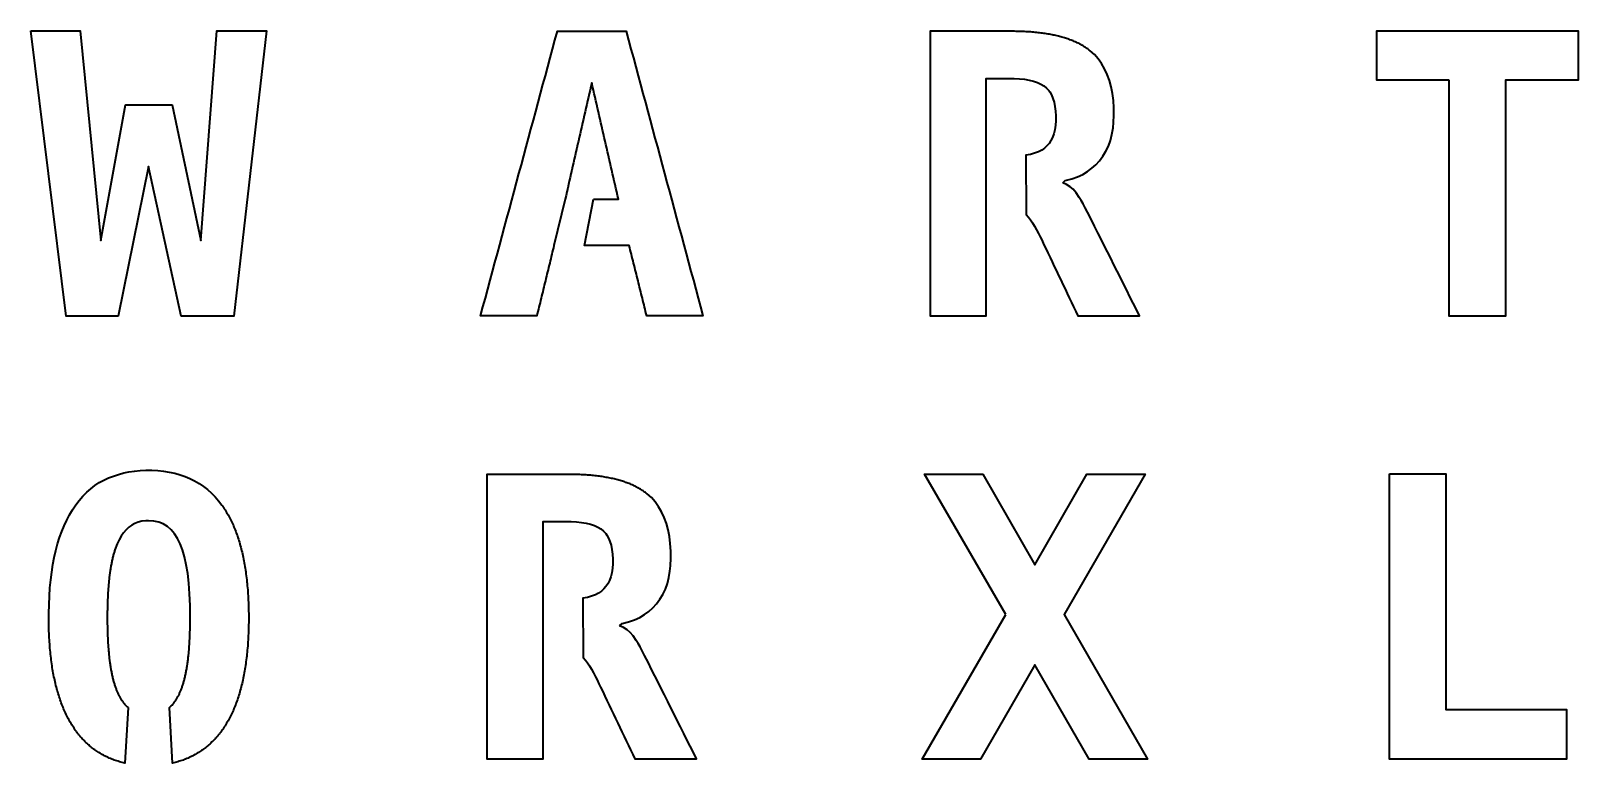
# Model space of a CAD drawing. Header units: inches. Extents: x 0 to 900, y -600 to 85.
# Drawn here: x 84.7 to 154.5, y -96.5 to -63.5 of the extents above; entities that cross this region are included whole.
import ezdxf

# ---------------------------------------------------------------- set-up
doc = ezdxf.new("R2010")
doc.units = ezdxf.units.IN
doc.header["$MEASUREMENT"] = 0
doc.layers.add('01_SNIJLIJNEN', color=7, linetype='Continuous')

msp = doc.modelspace()

# ---------------------------------------------------------------- linework, layer by layer
at = {"layer": '01_SNIJLIJNEN', "color": 5, "lineweight": 35, "true_color": 0x0000ff}
for points in [[(84.738, -63.513), (86.96, -63.513), (87.882, -72.953), (88.993, -66.846), (91.103, -66.846), (92.395, -72.953), (93.118, -63.513), (95.357, -63.513), (93.876, -76.372), (91.507, -76.372), (90.043, -69.62), (88.674, -76.372), (86.323, -76.372), (84.738, -63.513)], [(110.093, -71.098), (110.168, -71.098), (110.243, -71.098), (110.318, -71.098), (110.393, -71.098), (110.468, -71.098), (110.542, -71.098), (110.617, -71.098), (110.692, -71.098), (110.767, -71.098), (110.842, -71.098), (110.917, -71.098), (110.992, -71.098), (111.067, -71.098), (111.142, -71.098), (111.217, -71.098), (111.179, -70.934), (111.141, -70.77), (111.104, -70.606), (111.066, -70.442), (111.029, -70.278), (110.991, -70.114), (110.954, -69.95), (110.916, -69.786), (110.878, -69.622), (110.841, -69.458), (110.803, -69.294), (110.766, -69.13), (110.728, -68.966), (110.69, -68.802), (110.653, -68.638), (110.615, -68.474), (110.578, -68.31), (110.54, -68.145), (110.502, -67.981), (110.465, -67.817), (110.427, -67.653), (110.39, -67.489), (110.352, -67.325), (110.315, -67.161), (110.277, -66.997), (110.239, -66.833), (110.202, -66.669), (110.164, -66.505), (110.127, -66.341), (110.089, -66.177), (110.051, -66.013), (110.014, -65.849), (109.977, -66.013), (109.939, -66.177), (109.902, -66.341), (109.865, -66.505), (109.827, -66.669), (109.79, -66.833), (109.753, -66.997), (109.715, -67.161), (109.678, -67.325), (109.641, -67.489), (109.603, -67.653), (109.566, -67.817), (109.529, -67.981), (109.491, -68.145), (109.454, -68.31), (109.417, -68.474), (109.379, -68.638), (109.342, -68.802), (109.305, -68.966), (109.268, -69.13), (109.23, -69.294), (109.193, -69.458), (109.156, -69.622), (109.118, -69.786), (109.081, -69.95), (109.044, -70.114), (109.006, -70.278), (108.969, -70.442), (108.932, -70.606), (108.894, -70.77), (108.857, -70.934), (108.82, -71.098), (108.313, -73.186), (108.289, -73.285), (108.264, -73.384), (108.24, -73.483), (108.216, -73.582), (108.192, -73.681), (108.168, -73.78), (108.144, -73.879), (108.12, -73.978), (108.095, -74.077), (108.071, -74.177), (108.047, -74.276), (108.023, -74.375), (107.999, -74.474), (107.975, -74.573), (107.95, -74.672), (107.926, -74.771), (107.902, -74.87), (107.878, -74.969), (107.854, -75.068), (107.83, -75.167), (107.805, -75.266), (107.781, -75.365), (107.757, -75.464), (107.733, -75.563), (107.709, -75.663), (107.685, -75.762), (107.66, -75.861), (107.636, -75.96), (107.612, -76.059), (107.588, -76.158), (107.564, -76.257), (107.54, -76.356), (107.46, -76.356), (107.381, -76.356), (107.302, -76.356), (107.223, -76.356), (107.144, -76.356), (107.064, -76.356), (106.985, -76.356), (106.906, -76.356), (106.827, -76.356), (106.748, -76.356), (106.668, -76.356), (106.589, -76.356), (106.51, -76.356), (106.431, -76.356), (106.352, -76.356), (106.272, -76.356), (106.193, -76.356), (106.114, -76.356), (106.035, -76.356), (105.956, -76.356), (105.876, -76.356), (105.797, -76.356), (105.718, -76.356), (105.639, -76.356), (105.56, -76.356), (105.48, -76.356), (105.401, -76.356), (105.322, -76.356), (105.243, -76.356), (105.164, -76.356), (105.084, -76.356), (105.005, -76.356), (105.113, -75.955), (105.222, -75.554), (105.33, -75.154), (105.438, -74.753), (105.546, -74.352), (105.654, -73.951), (105.763, -73.55), (105.871, -73.149), (105.979, -72.748), (106.087, -72.348), (106.195, -71.947), (106.304, -71.546), (106.412, -71.145), (106.52, -70.744), (106.628, -70.344), (106.736, -69.943), (106.845, -69.542), (106.953, -69.141), (107.061, -68.74), (107.169, -68.339), (107.277, -67.939), (107.385, -67.538), (107.494, -67.137), (107.602, -66.736), (107.71, -66.335), (107.818, -65.934), (107.926, -65.534), (108.035, -65.133), (108.143, -64.732), (108.251, -64.331), (108.359, -63.93), (108.467, -63.529), (108.564, -63.529), (108.661, -63.529), (108.758, -63.529), (108.855, -63.529), (108.952, -63.529), (109.049, -63.529), (109.146, -63.529), (109.243, -63.529), (109.34, -63.529), (109.437, -63.529), (109.534, -63.529), (109.63, -63.529), (109.727, -63.529), (109.824, -63.529), (109.921, -63.529), (110.018, -63.529), (110.115, -63.529), (110.212, -63.529), (110.309, -63.529), (110.406, -63.529), (110.503, -63.529), (110.6, -63.529), (110.697, -63.529), (110.794, -63.529), (110.89, -63.529), (110.987, -63.529), (111.084, -63.529), (111.181, -63.529), (111.278, -63.529), (111.375, -63.529), (111.472, -63.529), (111.569, -63.529), (111.677, -63.93), (111.785, -64.331), (111.893, -64.732), (112.002, -65.133), (112.11, -65.534), (112.218, -65.934), (112.326, -66.335), (112.434, -66.736), (112.543, -67.137), (112.651, -67.538), (112.759, -67.939), (112.867, -68.339), (112.975, -68.74), (113.084, -69.141), (113.192, -69.542), (113.3, -69.943), (113.408, -70.344), (113.516, -70.744), (113.625, -71.145), (113.733, -71.546), (113.841, -71.947), (113.949, -72.348), (114.057, -72.748), (114.166, -73.149), (114.274, -73.55), (114.382, -73.951), (114.49, -74.352), (114.598, -74.753), (114.707, -75.154), (114.815, -75.554), (114.923, -75.955), (115.031, -76.356), (114.952, -76.356), (114.873, -76.356), (114.794, -76.356), (114.714, -76.356), (114.635, -76.356), (114.556, -76.356), (114.477, -76.356), (114.398, -76.356), (114.318, -76.356), (114.239, -76.356), (114.16, -76.356), (114.081, -76.356), (114.002, -76.356), (113.922, -76.356), (113.843, -76.356), (113.764, -76.356), (113.685, -76.356), (113.606, -76.356), (113.526, -76.356), (113.447, -76.356), (113.368, -76.356), (113.289, -76.356), (113.21, -76.356), (113.13, -76.356), (113.051, -76.356), (112.972, -76.356), (112.893, -76.356), (112.814, -76.356), (112.734, -76.356), (112.655, -76.356), (112.576, -76.356), (112.497, -76.356), (112.472, -76.257), (112.447, -76.158), (112.423, -76.059), (112.398, -75.96), (112.373, -75.861), (112.349, -75.762), (112.324, -75.663), (112.299, -75.563), (112.274, -75.464), (112.25, -75.365), (112.225, -75.266), (112.2, -75.167), (112.176, -75.068), (112.151, -74.969), (112.126, -74.87), (112.102, -74.771), (112.077, -74.672), (112.052, -74.573), (112.027, -74.474), (112.003, -74.375), (111.978, -74.276), (111.953, -74.177), (111.929, -74.077), (111.904, -73.978), (111.879, -73.879), (111.855, -73.78), (111.83, -73.681), (111.805, -73.582), (111.78, -73.483), (111.756, -73.384), (111.731, -73.285), (111.706, -73.186), (111.6, -73.186), (111.494, -73.186), (111.388, -73.186), (111.282, -73.186), (111.176, -73.186), (111.07, -73.186), (110.964, -73.186), (110.858, -73.186), (110.752, -73.186), (110.646, -73.186), (110.54, -73.186), (110.434, -73.186), (110.328, -73.186), (110.222, -73.186), (110.116, -73.186), (110.01, -73.186), (109.904, -73.186), (109.797, -73.186), (109.691, -73.186), (110.093, -71.098)], [(148.671, -65.735), (145.407, -65.735), (145.407, -63.513), (154.476, -63.513), (154.476, -65.735), (151.212, -65.735), (151.212, -76.372), (148.671, -76.372), (148.671, -65.735)], [(128.684, -89.814), (125.015, -83.484), (127.642, -83.484), (129.984, -87.575), (132.336, -83.484), (134.963, -83.484), (131.311, -89.814), (135.066, -96.343), (132.439, -96.343), (129.984, -92.088), (127.538, -96.343), (124.911, -96.343), (128.684, -89.814)], [(145.982, -83.475), (148.523, -83.475), (148.523, -94.095), (153.957, -94.095), (153.957, -96.334), (145.982, -96.334), (145.982, -83.475)]]:
    msp.add_lwpolyline(points, dxfattribs=at)
for points, knots in [([(131.245, -70.355), (131.245, -70.355), (131.423, -70.437), (131.423, -70.437), (131.423, -70.437), (131.582, -70.538), (131.582, -70.538), (131.582, -70.538), (131.716, -70.651), (131.716, -70.651), (131.716, -70.651), (131.854, -70.815), (131.854, -70.815), (131.854, -70.815), (131.991, -71.014), (131.991, -71.014), (131.991, -71.014), (132.076, -71.152), (132.076, -71.152), (132.076, -71.152), (132.168, -71.311), (132.168, -71.311), (132.168, -71.311), (132.265, -71.49), (132.265, -71.49), (132.265, -71.49), (132.368, -71.689), (132.368, -71.689), (132.368, -71.689), (132.539, -72.031), (132.539, -72.031), (132.539, -72.031), (132.684, -72.319), (132.684, -72.319), (132.684, -72.319), (132.829, -72.608), (132.829, -72.608), (132.829, -72.608), (132.974, -72.896), (132.974, -72.896), (132.974, -72.896), (133.119, -73.184), (133.119, -73.184), (133.119, -73.184), (133.264, -73.473), (133.264, -73.473), (133.264, -73.473), (133.409, -73.761), (133.409, -73.761), (133.409, -73.761), (133.554, -74.049), (133.554, -74.049), (133.554, -74.049), (133.699, -74.338), (133.699, -74.338), (133.699, -74.338), (133.844, -74.626), (133.844, -74.626), (133.844, -74.626), (133.989, -74.914), (133.989, -74.914), (133.989, -74.914), (134.134, -75.203), (134.134, -75.203), (134.134, -75.203), (134.279, -75.491), (134.279, -75.491), (134.279, -75.491), (134.424, -75.779), (134.424, -75.779), (134.424, -75.779), (134.569, -76.068), (134.569, -76.068), (134.569, -76.068), (134.714, -76.356), (134.714, -76.356), (134.714, -76.356), (131.93, -76.356), (131.93, -76.356), (131.93, -76.356), (131.834, -76.154), (131.834, -76.154), (131.834, -76.154), (131.737, -75.951), (131.737, -75.951), (131.737, -75.951), (131.64, -75.749), (131.64, -75.749), (131.64, -75.749), (131.544, -75.546), (131.544, -75.546), (131.544, -75.546), (131.447, -75.344), (131.447, -75.344), (131.447, -75.344), (131.35, -75.141), (131.35, -75.141), (131.35, -75.141), (131.254, -74.939), (131.254, -74.939), (131.254, -74.939), (131.157, -74.737), (131.157, -74.737), (131.157, -74.737), (131.06, -74.534), (131.06, -74.534), (131.06, -74.534), (130.964, -74.332), (130.964, -74.332), (130.964, -74.332), (130.867, -74.129), (130.867, -74.129), (130.867, -74.129), (130.77, -73.927), (130.77, -73.927), (130.77, -73.927), (130.674, -73.724), (130.674, -73.724), (130.674, -73.724), (130.577, -73.522), (130.577, -73.522), (130.577, -73.522), (130.481, -73.32), (130.481, -73.32), (130.481, -73.32), (130.384, -73.117), (130.384, -73.117), (130.384, -73.117), (130.313, -72.965), (130.313, -72.965), (130.313, -72.965), (130.229, -72.79), (130.229, -72.79), (130.229, -72.79), (130.158, -72.648), (130.158, -72.648), (130.158, -72.648), (130.068, -72.475), (130.068, -72.475), (130.068, -72.475), (129.976, -72.315), (129.976, -72.315), (129.976, -72.315), (129.884, -72.166), (129.884, -72.166), (129.884, -72.166), (129.792, -72.029), (129.792, -72.029), (129.792, -72.029), (129.699, -71.904), (129.699, -71.904), (129.699, -71.904), (129.606, -71.791), (129.606, -71.791), (129.606, -71.791), (129.588, -69.116), (129.588, -69.116), (129.588, -69.116), (129.794, -69.078), (129.794, -69.078), (129.794, -69.078), (129.981, -69.026), (129.981, -69.026), (129.981, -69.026), (130.149, -68.962), (130.149, -68.962), (130.149, -68.962), (130.298, -68.884), (130.298, -68.884), (130.298, -68.884), (130.429, -68.794), (130.429, -68.794), (130.429, -68.794), (130.537, -68.695), (130.537, -68.695), (130.537, -68.695), (130.63, -68.584), (130.63, -68.584), (130.63, -68.584), (130.711, -68.458), (130.711, -68.458), (130.711, -68.458), (130.782, -68.315), (130.782, -68.315), (130.782, -68.315), (130.842, -68.155), (130.842, -68.155), (130.842, -68.155), (130.887, -67.971), (130.887, -67.971), (130.887, -67.971), (130.917, -67.763), (130.917, -67.763), (130.917, -67.763), (130.931, -67.56), (130.931, -67.56), (130.931, -67.56), (130.933, -67.345), (130.933, -67.345), (130.933, -67.345), (130.923, -67.122), (130.923, -67.122), (130.923, -67.122), (130.898, -66.916), (130.898, -66.916), (130.898, -66.916), (130.86, -66.727), (130.86, -66.727), (130.86, -66.727), (130.808, -66.555), (130.808, -66.555), (130.808, -66.555), (130.741, -66.4), (130.741, -66.4), (130.741, -66.4), (130.661, -66.263), (130.661, -66.263), (130.661, -66.263), (130.616, -66.201), (130.616, -66.201), (130.616, -66.201), (130.514, -66.089), (130.514, -66.089), (130.514, -66.089), (130.396, -65.992), (130.396, -65.992), (130.396, -65.992), (130.26, -65.906), (130.26, -65.906), (130.26, -65.906), (130.105, -65.834), (130.105, -65.834), (130.105, -65.834), (129.932, -65.774), (129.932, -65.774), (129.932, -65.774), (129.74, -65.727), (129.74, -65.727), (129.74, -65.727), (129.531, -65.692), (129.531, -65.692), (129.531, -65.692), (129.303, -65.67), (129.303, -65.67), (129.303, -65.67), (129.057, -65.66), (129.057, -65.66), (129.057, -65.66), (128.88, -65.66), (128.88, -65.66), (128.88, -65.66), (128.806, -65.66), (128.806, -65.66), (128.806, -65.66), (127.798, -65.66), (127.798, -65.66), (127.798, -65.66), (127.798, -69.157), (127.798, -69.157), (127.798, -69.157), (127.798, -70.222), (127.798, -70.222), (127.798, -70.222), (127.798, -71.287), (127.798, -71.287), (127.798, -71.287), (127.798, -76.356), (127.798, -76.356), (127.798, -76.356), (125.264, -76.356), (125.264, -76.356), (125.264, -76.356), (125.264, -63.529), (125.264, -63.529), (125.264, -63.529), (128.237, -63.529), (128.237, -63.529), (128.237, -63.529), (128.466, -63.529), (128.466, -63.529), (128.466, -63.529), (128.695, -63.529), (128.695, -63.529), (128.695, -63.529), (128.923, -63.529), (128.923, -63.529), (129.026, -63.529), (129.128, -63.53), (129.227, -63.533), (129.327, -63.535), (129.424, -63.538), (129.52, -63.543), (129.616, -63.548), (129.71, -63.553), (129.802, -63.56), (129.895, -63.567), (129.985, -63.575), (130.074, -63.584), (130.162, -63.593), (130.249, -63.604), (130.334, -63.615), (130.419, -63.626), (130.502, -63.639), (130.583, -63.653), (130.665, -63.666), (130.744, -63.681), (130.822, -63.697), (130.9, -63.713), (130.976, -63.73), (131.05, -63.748), (131.124, -63.767), (131.196, -63.786), (131.267, -63.807), (131.337, -63.827), (131.406, -63.849), (131.473, -63.872), (131.539, -63.894), (131.604, -63.918), (131.668, -63.944), (131.731, -63.969), (131.792, -63.995), (131.852, -64.022), (131.912, -64.05), (131.969, -64.078), (132.025, -64.108), (132.081, -64.138), (132.135, -64.168), (132.188, -64.2), (132.24, -64.232), (132.291, -64.265), (132.339, -64.3), (132.388, -64.334), (132.435, -64.369), (132.48, -64.406), (132.48, -64.406), (132.673, -64.58), (132.673, -64.58), (132.673, -64.58), (132.847, -64.774), (132.847, -64.774), (132.847, -64.774), (133.002, -64.987), (133.002, -64.987), (133.002, -64.987), (133.137, -65.22), (133.137, -65.22), (133.137, -65.22), (133.253, -65.473), (133.253, -65.473), (133.253, -65.473), (133.35, -65.744), (133.35, -65.744), (133.35, -65.744), (133.428, -66.031), (133.428, -66.031), (133.428, -66.031), (133.487, -66.333), (133.487, -66.333), (133.487, -66.333), (133.528, -66.651), (133.528, -66.651), (133.528, -66.651), (133.55, -66.984), (133.55, -66.984), (133.55, -66.984), (133.553, -67.304), (133.553, -67.304), (133.553, -67.304), (133.539, -67.646), (133.539, -67.646), (133.539, -67.646), (133.514, -67.885), (133.514, -67.885), (133.514, -67.885), (133.465, -68.181), (133.465, -68.181), (133.465, -68.181), (133.395, -68.452), (133.395, -68.452), (133.395, -68.452), (133.305, -68.702), (133.305, -68.702), (133.305, -68.702), (133.194, -68.938), (133.194, -68.938), (133.194, -68.938), (133.062, -69.158), (133.062, -69.158), (133.062, -69.158), (132.91, -69.363), (132.91, -69.363), (132.91, -69.363), (132.746, -69.543), (132.746, -69.543), (132.746, -69.543), (132.565, -69.705), (132.565, -69.705), (132.565, -69.705), (132.366, -69.85), (132.366, -69.85), (132.366, -69.85), (132.149, -69.977), (132.149, -69.977), (132.149, -69.977), (131.912, -70.086), (131.912, -70.086), (131.912, -70.086), (131.65, -70.176), (131.65, -70.176), (131.65, -70.176), (131.364, -70.247), (131.364, -70.247), (131.364, -70.247), (131.245, -70.355), (131.245, -70.355)], [0, 0, 0, 0, 1, 1, 1, 2, 2, 2, 3, 3, 3, 4, 4, 4, 5, 5, 5, 6, 6, 6, 7, 7, 7, 8, 8, 8, 9, 9, 9, 10, 10, 10, 11, 11, 11, 12, 12, 12, 13, 13, 13, 14, 14, 14, 15, 15, 15, 16, 16, 16, 17, 17, 17, 18, 18, 18, 19, 19, 19, 20, 20, 20, 21, 21, 21, 22, 22, 22, 23, 23, 23, 24, 24, 24, 25, 25, 25, 26, 26, 26, 27, 27, 27, 28, 28, 28, 29, 29, 29, 30, 30, 30, 31, 31, 31, 32, 32, 32, 33, 33, 33, 34, 34, 34, 35, 35, 35, 36, 36, 36, 37, 37, 37, 38, 38, 38, 39, 39, 39, 40, 40, 40, 41, 41, 41, 42, 42, 42, 43, 43, 43, 44, 44, 44, 45, 45, 45, 46, 46, 46, 47, 47, 47, 48, 48, 48, 49, 49, 49, 50, 50, 50, 51, 51, 51, 52, 52, 52, 53, 53, 53, 54, 54, 54, 55, 55, 55, 56, 56, 56, 57, 57, 57, 58, 58, 58, 59, 59, 59, 60, 60, 60, 61, 61, 61, 62, 62, 62, 63, 63, 63, 64, 64, 64, 65, 65, 65, 66, 66, 66, 67, 67, 67, 68, 68, 68, 69, 69, 69, 70, 70, 70, 71, 71, 71, 72, 72, 72, 73, 73, 73, 74, 74, 74, 75, 75, 75, 76, 76, 76, 77, 77, 77, 78, 78, 78, 79, 79, 79, 80, 80, 80, 81, 81, 81, 82, 82, 82, 83, 83, 83, 84, 84, 84, 85, 85, 85, 86, 86, 86, 87, 87, 87, 88, 88, 88, 89, 89, 89, 90, 90, 90, 91, 91, 91, 92, 92, 92, 93, 93, 93, 94, 94, 94, 95, 95, 95, 96, 96, 96, 97, 97, 97, 98, 98, 98, 99, 99, 99, 100, 100, 100, 101, 101, 101, 102, 102, 102, 103, 103, 103, 104, 104, 104, 105, 105, 105, 106, 106, 106, 107, 107, 107, 108, 108, 108, 109, 109, 109, 110, 110, 110, 111, 111, 111, 112, 112, 112, 113, 113, 113, 114, 114, 114, 115, 115, 115, 116, 116, 116, 117, 117, 117, 118, 118, 118, 119, 119, 119, 120, 120, 120, 121, 121, 121, 122, 122, 122, 123, 123, 123, 124, 124, 124, 125, 125, 125, 126, 126, 126, 127, 127, 127, 128, 128, 128, 129, 129, 129, 130, 130, 130, 131, 131, 131, 132, 132, 132, 133, 133, 133, 134, 134, 134, 135, 135, 135, 136, 136, 136, 137, 137, 137, 138, 138, 138, 138]), ([(89.117, -94.015), (89.089, -93.991), (89.061, -93.965), (89.035, -93.938), (89.008, -93.911), (88.982, -93.882), (88.956, -93.853), (88.931, -93.823), (88.906, -93.792), (88.882, -93.759), (88.858, -93.727), (88.834, -93.693), (88.812, -93.658), (88.789, -93.622), (88.767, -93.586), (88.746, -93.548), (88.724, -93.51), (88.704, -93.471), (88.684, -93.43), (88.664, -93.39), (88.644, -93.348), (88.626, -93.304), (88.607, -93.262), (88.589, -93.217), (88.572, -93.172), (88.554, -93.126), (88.537, -93.078), (88.521, -93.028), (88.505, -92.979), (88.489, -92.928), (88.474, -92.875), (88.459, -92.823), (88.444, -92.768), (88.43, -92.712), (88.416, -92.656), (88.403, -92.598), (88.39, -92.539), (88.377, -92.479), (88.365, -92.418), (88.354, -92.355), (88.342, -92.292), (88.331, -92.228), (88.32, -92.162), (88.31, -92.095), (88.3, -92.027), (88.291, -91.958), (88.281, -91.888), (88.273, -91.817), (88.265, -91.744), (88.256, -91.671), (88.249, -91.596), (88.242, -91.52), (88.235, -91.443), (88.228, -91.365), (88.223, -91.285), (88.217, -91.206), (88.212, -91.124), (88.207, -91.041), (88.202, -90.958), (88.198, -90.873), (88.195, -90.787), (88.191, -90.7), (88.188, -90.612), (88.186, -90.522), (88.184, -90.432), (88.182, -90.341), (88.181, -90.247), (88.18, -90.154), (88.179, -90.059), (88.179, -89.962), (88.179, -89.866), (88.18, -89.771), (88.181, -89.679), (88.182, -89.586), (88.184, -89.494), (88.186, -89.405), (88.188, -89.315), (88.191, -89.227), (88.195, -89.141), (88.198, -89.055), (88.202, -88.97), (88.207, -88.887), (88.212, -88.805), (88.217, -88.723), (88.223, -88.644), (88.228, -88.564), (88.235, -88.486), (88.242, -88.41), (88.249, -88.334), (88.256, -88.26), (88.265, -88.187), (88.273, -88.114), (88.281, -88.043), (88.291, -87.973), (88.3, -87.904), (88.31, -87.836), (88.32, -87.77), (88.331, -87.704), (88.342, -87.64), (88.354, -87.577), (88.365, -87.514), (88.377, -87.453), (88.39, -87.394), (88.403, -87.334), (88.416, -87.277), (88.43, -87.221), (88.444, -87.165), (88.459, -87.11), (88.474, -87.058), (88.489, -87.005), (88.505, -86.954), (88.521, -86.905), (88.521, -86.905), (88.626, -86.629), (88.626, -86.629), (88.626, -86.629), (88.714, -86.445), (88.714, -86.445), (88.714, -86.445), (88.81, -86.278), (88.81, -86.278), (88.81, -86.278), (88.915, -86.129), (88.915, -86.129), (88.915, -86.129), (89.029, -85.998), (89.029, -85.998), (89.029, -85.998), (89.15, -85.885), (89.15, -85.885), (89.15, -85.885), (89.281, -85.79), (89.281, -85.79), (89.281, -85.79), (89.424, -85.713), (89.424, -85.713), (89.424, -85.713), (89.577, -85.655), (89.577, -85.655), (89.577, -85.655), (89.742, -85.615), (89.742, -85.615), (89.742, -85.615), (89.919, -85.594), (89.919, -85.594), (89.919, -85.594), (90.043, -85.589), (90.043, -85.589), (90.043, -85.589), (90.28, -85.606), (90.28, -85.606), (90.28, -85.606), (90.5, -85.654), (90.5, -85.654), (90.5, -85.654), (90.703, -85.736), (90.703, -85.736), (90.703, -85.736), (90.89, -85.849), (90.89, -85.849), (90.89, -85.849), (91.06, -85.996), (91.06, -85.996), (91.06, -85.996), (91.213, -86.174), (91.213, -86.174), (91.213, -86.174), (91.349, -86.385), (91.349, -86.385), (91.349, -86.385), (91.469, -86.629), (91.469, -86.629), (91.469, -86.629), (91.574, -86.905), (91.574, -86.905), (91.574, -86.905), (91.665, -87.221), (91.665, -87.221), (91.665, -87.221), (91.742, -87.577), (91.742, -87.577), (91.742, -87.577), (91.805, -87.973), (91.805, -87.973), (91.805, -87.973), (91.853, -88.41), (91.853, -88.41), (91.853, -88.41), (91.888, -88.887), (91.888, -88.887), (91.888, -88.887), (91.909, -89.405), (91.909, -89.405), (91.912, -89.494), (91.913, -89.586), (91.914, -89.679), (91.916, -89.771), (91.916, -89.866), (91.916, -89.962), (91.916, -90.059), (91.916, -90.154), (91.914, -90.247), (91.913, -90.341), (91.912, -90.432), (91.909, -90.522), (91.907, -90.612), (91.904, -90.7), (91.901, -90.787), (91.897, -90.873), (91.893, -90.958), (91.888, -91.041), (91.884, -91.124), (91.878, -91.206), (91.873, -91.285), (91.867, -91.365), (91.86, -91.443), (91.853, -91.52), (91.846, -91.596), (91.839, -91.671), (91.831, -91.744), (91.823, -91.817), (91.814, -91.888), (91.805, -91.958), (91.795, -92.027), (91.785, -92.095), (91.775, -92.162), (91.764, -92.228), (91.753, -92.292), (91.742, -92.355), (91.73, -92.418), (91.718, -92.479), (91.705, -92.539), (91.692, -92.598), (91.679, -92.656), (91.665, -92.712), (91.651, -92.768), (91.636, -92.823), (91.621, -92.875), (91.606, -92.928), (91.59, -92.979), (91.574, -93.028), (91.558, -93.078), (91.541, -93.126), (91.524, -93.172), (91.506, -93.217), (91.488, -93.262), (91.469, -93.304), (91.451, -93.348), (91.432, -93.39), (91.412, -93.43), (91.392, -93.471), (91.371, -93.51), (91.349, -93.548), (91.328, -93.586), (91.306, -93.622), (91.283, -93.658), (91.26, -93.693), (91.237, -93.727), (91.213, -93.759), (91.189, -93.792), (91.164, -93.823), (91.138, -93.853), (91.113, -93.882), (91.086, -93.911), (91.06, -93.938), (91.033, -93.965), (91.005, -93.991), (90.977, -94.015), (90.977, -94.015), (91.116, -96.512), (91.116, -96.512), (91.158, -96.503), (91.199, -96.493), (91.239, -96.483), (91.28, -96.473), (91.32, -96.462), (91.36, -96.451), (91.4, -96.44), (91.439, -96.428), (91.478, -96.416), (91.517, -96.403), (91.556, -96.39), (91.594, -96.377), (91.632, -96.363), (91.67, -96.349), (91.707, -96.334), (91.744, -96.319), (91.781, -96.304), (91.818, -96.288), (91.854, -96.273), (91.891, -96.256), (91.926, -96.239), (91.962, -96.222), (91.997, -96.205), (92.032, -96.187), (92.067, -96.169), (92.102, -96.15), (92.136, -96.131), (92.17, -96.112), (92.204, -96.092), (92.237, -96.072), (92.271, -96.052), (92.304, -96.032), (92.336, -96.011), (92.369, -95.989), (92.401, -95.968), (92.433, -95.946), (92.465, -95.924), (92.496, -95.901), (92.528, -95.878), (92.559, -95.855), (92.59, -95.832), (92.62, -95.808), (92.65, -95.784), (92.68, -95.759), (92.71, -95.734), (92.74, -95.709), (92.769, -95.683), (92.798, -95.657), (92.827, -95.631), (92.855, -95.605), (92.883, -95.578), (92.912, -95.551), (92.939, -95.523), (92.967, -95.495), (92.994, -95.467), (93.021, -95.438), (93.048, -95.409), (93.075, -95.38), (93.101, -95.351), (93.127, -95.321), (93.153, -95.291), (93.178, -95.26), (93.203, -95.229), (93.229, -95.198), (93.253, -95.167), (93.278, -95.135), (93.302, -95.103), (93.326, -95.07), (93.35, -95.037), (93.373, -95.004), (93.397, -94.971), (93.42, -94.937), (93.467, -94.866), (93.513, -94.794), (93.557, -94.719), (93.601, -94.644), (93.644, -94.568), (93.685, -94.489), (93.727, -94.41), (93.767, -94.329), (93.805, -94.246), (93.843, -94.164), (93.88, -94.079), (93.916, -93.992), (93.951, -93.905), (93.985, -93.816), (94.018, -93.725), (94.05, -93.633), (94.081, -93.54), (94.111, -93.445), (94.14, -93.35), (94.168, -93.253), (94.195, -93.153), (94.221, -93.054), (94.247, -92.952), (94.27, -92.849), (94.294, -92.746), (94.316, -92.64), (94.337, -92.532), (94.357, -92.425), (94.377, -92.315), (94.394, -92.204), (94.412, -92.092), (94.428, -91.978), (94.443, -91.862), (94.458, -91.747), (94.471, -91.629), (94.483, -91.509), (94.495, -91.389), (94.505, -91.267), (94.514, -91.143), (94.523, -91.019), (94.53, -90.893), (94.536, -90.765), (94.542, -90.636), (94.546, -90.506), (94.549, -90.374), (94.552, -90.242), (94.554, -90.107), (94.554, -89.971), (94.554, -89.834), (94.552, -89.699), (94.549, -89.566), (94.546, -89.433), (94.542, -89.302), (94.536, -89.173), (94.53, -89.045), (94.523, -88.918), (94.514, -88.794), (94.505, -88.669), (94.495, -88.547), (94.483, -88.426), (94.471, -88.306), (94.458, -88.188), (94.443, -88.071), (94.428, -87.955), (94.412, -87.841), (94.394, -87.729), (94.377, -87.617), (94.357, -87.507), (94.337, -87.399), (94.316, -87.292), (94.294, -87.186), (94.27, -87.082), (94.247, -86.979), (94.221, -86.877), (94.195, -86.778), (94.168, -86.678), (94.14, -86.581), (94.111, -86.485), (94.081, -86.39), (94.05, -86.297), (94.018, -86.206), (93.985, -86.115), (93.951, -86.026), (93.916, -85.939), (93.88, -85.852), (93.843, -85.767), (93.805, -85.685), (93.767, -85.602), (93.727, -85.521), (93.685, -85.443), (93.644, -85.364), (93.601, -85.288), (93.557, -85.213), (93.513, -85.139), (93.467, -85.067), (93.42, -84.997), (93.396, -84.962), (93.372, -84.928), (93.348, -84.894), (93.348, -84.894), (93.197, -84.698), (93.197, -84.698), (93.197, -84.698), (93.038, -84.516), (93.038, -84.516), (93.038, -84.516), (92.871, -84.346), (92.871, -84.346), (92.871, -84.346), (92.695, -84.188), (92.695, -84.188), (92.695, -84.188), (92.51, -84.044), (92.51, -84.044), (92.51, -84.044), (92.317, -83.912), (92.317, -83.912), (92.317, -83.912), (92.115, -83.793), (92.115, -83.793), (92.115, -83.793), (91.904, -83.687), (91.904, -83.687), (91.904, -83.687), (91.685, -83.594), (91.685, -83.594), (91.685, -83.594), (91.457, -83.514), (91.457, -83.514), (91.457, -83.514), (91.22, -83.447), (91.22, -83.447), (91.22, -83.447), (90.974, -83.394), (90.974, -83.394), (90.974, -83.394), (90.719, -83.354), (90.719, -83.354), (90.719, -83.354), (90.455, -83.328), (90.455, -83.328), (90.455, -83.328), (90.183, -83.314), (90.183, -83.314), (90.183, -83.314), (89.912, -83.314), (89.912, -83.314), (89.912, -83.314), (89.654, -83.327), (89.654, -83.327), (89.654, -83.327), (89.403, -83.351), (89.403, -83.351), (89.403, -83.351), (89.157, -83.388), (89.157, -83.388), (89.157, -83.388), (88.918, -83.438), (88.918, -83.438), (88.918, -83.438), (88.686, -83.5), (88.686, -83.5), (88.686, -83.5), (88.459, -83.574), (88.459, -83.574), (88.459, -83.574), (88.239, -83.66), (88.239, -83.66), (88.239, -83.66), (88.026, -83.759), (88.026, -83.759), (88.026, -83.759), (87.82, -83.873), (87.82, -83.873), (87.82, -83.873), (87.623, -84.003), (87.623, -84.003), (87.623, -84.003), (87.434, -84.148), (87.434, -84.148), (87.434, -84.148), (87.253, -84.308), (87.253, -84.308), (87.253, -84.308), (87.08, -84.483), (87.08, -84.483), (87.08, -84.483), (86.916, -84.673), (86.916, -84.673), (86.916, -84.673), (86.759, -84.879), (86.759, -84.879), (86.759, -84.879), (86.613, -85.097), (86.613, -85.097), (86.613, -85.097), (86.479, -85.324), (86.479, -85.324), (86.479, -85.324), (86.353, -85.562), (86.353, -85.562), (86.353, -85.562), (86.236, -85.813), (86.236, -85.813), (86.236, -85.813), (86.129, -86.076), (86.129, -86.076), (86.129, -86.076), (86.031, -86.35), (86.031, -86.35), (86.031, -86.35), (85.942, -86.637), (85.942, -86.637), (85.942, -86.637), (85.862, -86.935), (85.862, -86.935), (85.862, -86.935), (85.791, -87.245), (85.791, -87.245), (85.791, -87.245), (85.729, -87.568), (85.729, -87.568), (85.729, -87.568), (85.676, -87.904), (85.676, -87.904), (85.676, -87.904), (85.631, -88.251), (85.631, -88.251), (85.631, -88.251), (85.596, -88.612), (85.596, -88.612), (85.596, -88.612), (85.569, -88.984), (85.569, -88.984), (85.569, -88.984), (85.552, -89.37), (85.552, -89.37), (85.552, -89.37), (85.543, -89.767), (85.543, -89.767), (85.542, -89.835), (85.542, -89.903), (85.542, -89.971), (85.542, -90.108), (85.543, -90.242), (85.546, -90.375), (85.549, -90.508), (85.553, -90.638), (85.559, -90.767), (85.565, -90.895), (85.573, -91.021), (85.582, -91.146), (85.591, -91.27), (85.601, -91.392), (85.613, -91.513), (85.625, -91.633), (85.638, -91.751), (85.653, -91.867), (85.668, -91.983), (85.684, -92.097), (85.702, -92.209), (85.72, -92.321), (85.739, -92.431), (85.76, -92.538), (85.781, -92.646), (85.803, -92.752), (85.827, -92.855), (85.851, -92.959), (85.876, -93.061), (85.903, -93.16), (85.93, -93.26), (85.958, -93.357), (85.988, -93.452), (86.018, -93.548), (86.049, -93.641), (86.082, -93.732), (86.114, -93.823), (86.149, -93.913), (86.184, -94), (86.22, -94.087), (86.257, -94.172), (86.296, -94.255), (86.335, -94.338), (86.375, -94.419), (86.416, -94.497), (86.458, -94.576), (86.501, -94.653), (86.546, -94.728), (86.59, -94.802), (86.637, -94.875), (86.684, -94.945), (86.707, -94.979), (86.73, -95.012), (86.753, -95.045), (86.776, -95.077), (86.8, -95.11), (86.824, -95.141), (86.848, -95.173), (86.872, -95.204), (86.897, -95.235), (86.922, -95.266), (86.947, -95.296), (86.973, -95.326), (86.998, -95.355), (87.024, -95.385), (87.051, -95.414), (87.077, -95.442), (87.104, -95.471), (87.131, -95.498), (87.158, -95.526), (87.185, -95.554), (87.213, -95.58), (87.241, -95.607), (87.269, -95.634), (87.297, -95.659), (87.326, -95.685), (87.355, -95.711), (87.384, -95.736), (87.413, -95.76), (87.443, -95.785), (87.473, -95.809), (87.503, -95.833), (87.534, -95.856), (87.564, -95.879), (87.595, -95.902), (87.626, -95.924), (87.658, -95.946), (87.689, -95.968), (87.721, -95.99), (87.754, -96.011), (87.786, -96.032), (87.819, -96.052), (87.852, -96.072), (87.885, -96.092), (87.918, -96.112), (87.952, -96.131), (87.986, -96.15), (88.02, -96.169), (88.054, -96.187), (88.089, -96.205), (88.124, -96.222), (88.159, -96.239), (88.195, -96.256), (88.231, -96.273), (88.267, -96.288), (88.303, -96.304), (88.34, -96.319), (88.377, -96.334), (88.414, -96.349), (88.452, -96.363), (88.49, -96.377), (88.528, -96.39), (88.566, -96.403), (88.605, -96.416), (88.644, -96.428), (88.683, -96.44), (88.723, -96.451), (88.762, -96.462), (88.803, -96.473), (88.843, -96.483), (88.884, -96.493), (88.925, -96.503), (88.966, -96.512), (88.966, -96.512), (89.117, -94.015), (89.117, -94.015)], [0, 0, 0, 0, 1, 1, 1, 2, 2, 2, 3, 3, 3, 4, 4, 4, 5, 5, 5, 6, 6, 6, 7, 7, 7, 8, 8, 8, 9, 9, 9, 10, 10, 10, 11, 11, 11, 12, 12, 12, 13, 13, 13, 14, 14, 14, 15, 15, 15, 16, 16, 16, 17, 17, 17, 18, 18, 18, 19, 19, 19, 20, 20, 20, 21, 21, 21, 22, 22, 22, 23, 23, 23, 24, 24, 24, 25, 25, 25, 26, 26, 26, 27, 27, 27, 28, 28, 28, 29, 29, 29, 30, 30, 30, 31, 31, 31, 32, 32, 32, 33, 33, 33, 34, 34, 34, 35, 35, 35, 36, 36, 36, 37, 37, 37, 38, 38, 38, 39, 39, 39, 40, 40, 40, 41, 41, 41, 42, 42, 42, 43, 43, 43, 44, 44, 44, 45, 45, 45, 46, 46, 46, 47, 47, 47, 48, 48, 48, 49, 49, 49, 50, 50, 50, 51, 51, 51, 52, 52, 52, 53, 53, 53, 54, 54, 54, 55, 55, 55, 56, 56, 56, 57, 57, 57, 58, 58, 58, 59, 59, 59, 60, 60, 60, 61, 61, 61, 62, 62, 62, 63, 63, 63, 64, 64, 64, 65, 65, 65, 66, 66, 66, 67, 67, 67, 68, 68, 68, 69, 69, 69, 70, 70, 70, 71, 71, 71, 72, 72, 72, 73, 73, 73, 74, 74, 74, 75, 75, 75, 76, 76, 76, 77, 77, 77, 78, 78, 78, 79, 79, 79, 80, 80, 80, 81, 81, 81, 82, 82, 82, 83, 83, 83, 84, 84, 84, 85, 85, 85, 86, 86, 86, 87, 87, 87, 88, 88, 88, 89, 89, 89, 90, 90, 90, 91, 91, 91, 92, 92, 92, 93, 93, 93, 94, 94, 94, 95, 95, 95, 96, 96, 96, 97, 97, 97, 98, 98, 98, 99, 99, 99, 100, 100, 100, 101, 101, 101, 102, 102, 102, 103, 103, 103, 104, 104, 104, 105, 105, 105, 106, 106, 106, 107, 107, 107, 108, 108, 108, 109, 109, 109, 110, 110, 110, 111, 111, 111, 112, 112, 112, 113, 113, 113, 114, 114, 114, 115, 115, 115, 116, 116, 116, 117, 117, 117, 118, 118, 118, 119, 119, 119, 120, 120, 120, 121, 121, 121, 122, 122, 122, 123, 123, 123, 124, 124, 124, 125, 125, 125, 126, 126, 126, 127, 127, 127, 128, 128, 128, 129, 129, 129, 130, 130, 130, 131, 131, 131, 132, 132, 132, 133, 133, 133, 134, 134, 134, 135, 135, 135, 136, 136, 136, 137, 137, 137, 138, 138, 138, 139, 139, 139, 140, 140, 140, 141, 141, 141, 142, 142, 142, 143, 143, 143, 144, 144, 144, 145, 145, 145, 146, 146, 146, 147, 147, 147, 148, 148, 148, 149, 149, 149, 150, 150, 150, 151, 151, 151, 152, 152, 152, 153, 153, 153, 154, 154, 154, 155, 155, 155, 156, 156, 156, 157, 157, 157, 158, 158, 158, 159, 159, 159, 160, 160, 160, 161, 161, 161, 162, 162, 162, 163, 163, 163, 164, 164, 164, 165, 165, 165, 166, 166, 166, 167, 167, 167, 168, 168, 168, 169, 169, 169, 170, 170, 170, 171, 171, 171, 172, 172, 172, 173, 173, 173, 174, 174, 174, 175, 175, 175, 176, 176, 176, 177, 177, 177, 178, 178, 178, 179, 179, 179, 180, 180, 180, 181, 181, 181, 182, 182, 182, 183, 183, 183, 184, 184, 184, 185, 185, 185, 186, 186, 186, 187, 187, 187, 188, 188, 188, 189, 189, 189, 190, 190, 190, 191, 191, 191, 192, 192, 192, 193, 193, 193, 194, 194, 194, 195, 195, 195, 196, 196, 196, 197, 197, 197, 198, 198, 198, 199, 199, 199, 200, 200, 200, 201, 201, 201, 202, 202, 202, 203, 203, 203, 204, 204, 204, 205, 205, 205, 206, 206, 206, 207, 207, 207, 208, 208, 208, 209, 209, 209, 210, 210, 210, 211, 211, 211, 212, 212, 212, 213, 213, 213, 214, 214, 214, 215, 215, 215, 216, 216, 216, 217, 217, 217, 218, 218, 218, 219, 219, 219, 220, 220, 220, 221, 221, 221, 222, 222, 222, 223, 223, 223, 224, 224, 224, 225, 225, 225, 226, 226, 226, 227, 227, 227, 228, 228, 228, 229, 229, 229, 230, 230, 230, 231, 231, 231, 232, 232, 232, 233, 233, 233, 234, 234, 234, 235, 235, 235, 236, 236, 236, 236]), ([(111.275, -90.326), (111.275, -90.326), (111.453, -90.407), (111.453, -90.407), (111.453, -90.407), (111.612, -90.508), (111.612, -90.508), (111.612, -90.508), (111.745, -90.622), (111.745, -90.622), (111.745, -90.622), (111.884, -90.785), (111.884, -90.785), (111.884, -90.785), (112.021, -90.984), (112.021, -90.984), (112.021, -90.984), (112.106, -91.123), (112.106, -91.123), (112.106, -91.123), (112.197, -91.281), (112.197, -91.281), (112.197, -91.281), (112.294, -91.461), (112.294, -91.461), (112.294, -91.461), (112.397, -91.66), (112.397, -91.66), (112.397, -91.66), (112.569, -92.001), (112.569, -92.001), (112.569, -92.001), (112.714, -92.29), (112.714, -92.29), (112.714, -92.29), (112.859, -92.578), (112.859, -92.578), (112.859, -92.578), (113.004, -92.866), (113.004, -92.866), (113.004, -92.866), (113.149, -93.155), (113.149, -93.155), (113.149, -93.155), (113.294, -93.443), (113.294, -93.443), (113.294, -93.443), (113.439, -93.731), (113.439, -93.731), (113.439, -93.731), (113.584, -94.02), (113.584, -94.02), (113.584, -94.02), (113.728, -94.308), (113.728, -94.308), (113.728, -94.308), (113.873, -94.596), (113.873, -94.596), (113.873, -94.596), (114.018, -94.885), (114.018, -94.885), (114.018, -94.885), (114.163, -95.173), (114.163, -95.173), (114.163, -95.173), (114.308, -95.462), (114.308, -95.462), (114.308, -95.462), (114.453, -95.75), (114.453, -95.75), (114.453, -95.75), (114.598, -96.038), (114.598, -96.038), (114.598, -96.038), (114.743, -96.327), (114.743, -96.327), (114.743, -96.327), (111.96, -96.327), (111.96, -96.327), (111.96, -96.327), (111.863, -96.124), (111.863, -96.124), (111.863, -96.124), (111.766, -95.922), (111.766, -95.922), (111.766, -95.922), (111.67, -95.719), (111.67, -95.719), (111.67, -95.719), (111.573, -95.517), (111.573, -95.517), (111.573, -95.517), (111.477, -95.314), (111.477, -95.314), (111.477, -95.314), (111.38, -95.112), (111.38, -95.112), (111.38, -95.112), (111.283, -94.91), (111.283, -94.91), (111.283, -94.91), (111.187, -94.707), (111.187, -94.707), (111.187, -94.707), (111.09, -94.505), (111.09, -94.505), (111.09, -94.505), (110.993, -94.302), (110.993, -94.302), (110.993, -94.302), (110.897, -94.1), (110.897, -94.1), (110.897, -94.1), (110.8, -93.897), (110.8, -93.897), (110.8, -93.897), (110.703, -93.695), (110.703, -93.695), (110.703, -93.695), (110.607, -93.493), (110.607, -93.493), (110.607, -93.493), (110.51, -93.29), (110.51, -93.29), (110.51, -93.29), (110.413, -93.088), (110.413, -93.088), (110.413, -93.088), (110.343, -92.935), (110.343, -92.935), (110.343, -92.935), (110.258, -92.761), (110.258, -92.761), (110.258, -92.761), (110.188, -92.619), (110.188, -92.619), (110.188, -92.619), (110.097, -92.446), (110.097, -92.446), (110.097, -92.446), (110.006, -92.285), (110.006, -92.285), (110.006, -92.285), (109.914, -92.136), (109.914, -92.136), (109.914, -92.136), (109.822, -91.999), (109.822, -91.999), (109.822, -91.999), (109.729, -91.874), (109.729, -91.874), (109.729, -91.874), (109.635, -91.761), (109.635, -91.761), (109.635, -91.761), (109.618, -89.087), (109.618, -89.087), (109.618, -89.087), (109.824, -89.048), (109.824, -89.048), (109.824, -89.048), (110.01, -88.997), (110.01, -88.997), (110.01, -88.997), (110.179, -88.932), (110.179, -88.932), (110.179, -88.932), (110.328, -88.855), (110.328, -88.855), (110.328, -88.855), (110.458, -88.765), (110.458, -88.765), (110.458, -88.765), (110.567, -88.665), (110.567, -88.665), (110.567, -88.665), (110.659, -88.555), (110.659, -88.555), (110.659, -88.555), (110.741, -88.428), (110.741, -88.428), (110.741, -88.428), (110.812, -88.285), (110.812, -88.285), (110.812, -88.285), (110.871, -88.125), (110.871, -88.125), (110.871, -88.125), (110.916, -87.942), (110.916, -87.942), (110.916, -87.942), (110.946, -87.733), (110.946, -87.733), (110.946, -87.733), (110.96, -87.531), (110.96, -87.531), (110.96, -87.531), (110.963, -87.316), (110.963, -87.316), (110.963, -87.316), (110.952, -87.093), (110.952, -87.093), (110.952, -87.093), (110.928, -86.886), (110.928, -86.886), (110.928, -86.886), (110.889, -86.697), (110.889, -86.697), (110.889, -86.697), (110.837, -86.526), (110.837, -86.526), (110.837, -86.526), (110.771, -86.371), (110.771, -86.371), (110.771, -86.371), (110.691, -86.233), (110.691, -86.233), (110.691, -86.233), (110.645, -86.171), (110.645, -86.171), (110.645, -86.171), (110.544, -86.06), (110.544, -86.06), (110.544, -86.06), (110.426, -85.962), (110.426, -85.962), (110.426, -85.962), (110.289, -85.877), (110.289, -85.877), (110.289, -85.877), (110.134, -85.804), (110.134, -85.804), (110.134, -85.804), (109.961, -85.744), (109.961, -85.744), (109.961, -85.744), (109.77, -85.697), (109.77, -85.697), (109.77, -85.697), (109.56, -85.662), (109.56, -85.662), (109.56, -85.662), (109.332, -85.64), (109.332, -85.64), (109.332, -85.64), (109.086, -85.631), (109.086, -85.631), (109.086, -85.631), (108.91, -85.63), (108.91, -85.63), (108.91, -85.63), (108.835, -85.63), (108.835, -85.63), (108.835, -85.63), (107.827, -85.63), (107.827, -85.63), (107.827, -85.63), (107.827, -89.127), (107.827, -89.127), (107.827, -89.127), (107.827, -90.192), (107.827, -90.192), (107.827, -90.192), (107.827, -91.258), (107.827, -91.258), (107.827, -91.258), (107.827, -96.327), (107.827, -96.327), (107.827, -96.327), (105.293, -96.327), (105.293, -96.327), (105.293, -96.327), (105.293, -83.5), (105.293, -83.5), (105.293, -83.5), (108.267, -83.5), (108.267, -83.5), (108.267, -83.5), (108.495, -83.5), (108.495, -83.5), (108.495, -83.5), (108.724, -83.5), (108.724, -83.5), (108.724, -83.5), (108.953, -83.5), (108.953, -83.5), (109.056, -83.5), (109.157, -83.501), (109.257, -83.503), (109.356, -83.506), (109.454, -83.509), (109.55, -83.514), (109.646, -83.518), (109.74, -83.524), (109.832, -83.531), (109.924, -83.538), (110.014, -83.546), (110.103, -83.555), (110.192, -83.564), (110.278, -83.574), (110.363, -83.585), (110.448, -83.597), (110.531, -83.609), (110.613, -83.623), (110.694, -83.637), (110.774, -83.652), (110.851, -83.668), (110.929, -83.684), (111.005, -83.701), (111.079, -83.719), (111.153, -83.737), (111.226, -83.757), (111.296, -83.777), (111.367, -83.798), (111.435, -83.819), (111.502, -83.842), (111.569, -83.865), (111.634, -83.889), (111.697, -83.914), (111.76, -83.939), (111.822, -83.965), (111.881, -83.993), (111.941, -84.02), (111.999, -84.049), (112.055, -84.078), (112.111, -84.108), (112.165, -84.139), (112.217, -84.171), (112.27, -84.203), (112.32, -84.236), (112.369, -84.27), (112.418, -84.304), (112.464, -84.34), (112.51, -84.376), (112.51, -84.376), (112.703, -84.55), (112.703, -84.55), (112.703, -84.55), (112.877, -84.744), (112.877, -84.744), (112.877, -84.744), (113.032, -84.957), (113.032, -84.957), (113.032, -84.957), (113.167, -85.19), (113.167, -85.19), (113.167, -85.19), (113.283, -85.443), (113.283, -85.443), (113.283, -85.443), (113.38, -85.714), (113.38, -85.714), (113.38, -85.714), (113.458, -86.001), (113.458, -86.001), (113.458, -86.001), (113.517, -86.304), (113.517, -86.304), (113.517, -86.304), (113.558, -86.622), (113.558, -86.622), (113.558, -86.622), (113.579, -86.955), (113.579, -86.955), (113.579, -86.955), (113.583, -87.275), (113.583, -87.275), (113.583, -87.275), (113.568, -87.616), (113.568, -87.616), (113.568, -87.616), (113.544, -87.856), (113.544, -87.856), (113.544, -87.856), (113.494, -88.152), (113.494, -88.152), (113.494, -88.152), (113.425, -88.423), (113.425, -88.423), (113.425, -88.423), (113.335, -88.673), (113.335, -88.673), (113.335, -88.673), (113.224, -88.908), (113.224, -88.908), (113.224, -88.908), (113.092, -89.128), (113.092, -89.128), (113.092, -89.128), (112.939, -89.333), (112.939, -89.333), (112.939, -89.333), (112.776, -89.513), (112.776, -89.513), (112.776, -89.513), (112.594, -89.676), (112.594, -89.676), (112.594, -89.676), (112.396, -89.821), (112.396, -89.821), (112.396, -89.821), (112.179, -89.948), (112.179, -89.948), (112.179, -89.948), (111.941, -90.056), (111.941, -90.056), (111.941, -90.056), (111.679, -90.146), (111.679, -90.146), (111.679, -90.146), (111.394, -90.217), (111.394, -90.217), (111.394, -90.217), (111.275, -90.326), (111.275, -90.326)], [0, 0, 0, 0, 1, 1, 1, 2, 2, 2, 3, 3, 3, 4, 4, 4, 5, 5, 5, 6, 6, 6, 7, 7, 7, 8, 8, 8, 9, 9, 9, 10, 10, 10, 11, 11, 11, 12, 12, 12, 13, 13, 13, 14, 14, 14, 15, 15, 15, 16, 16, 16, 17, 17, 17, 18, 18, 18, 19, 19, 19, 20, 20, 20, 21, 21, 21, 22, 22, 22, 23, 23, 23, 24, 24, 24, 25, 25, 25, 26, 26, 26, 27, 27, 27, 28, 28, 28, 29, 29, 29, 30, 30, 30, 31, 31, 31, 32, 32, 32, 33, 33, 33, 34, 34, 34, 35, 35, 35, 36, 36, 36, 37, 37, 37, 38, 38, 38, 39, 39, 39, 40, 40, 40, 41, 41, 41, 42, 42, 42, 43, 43, 43, 44, 44, 44, 45, 45, 45, 46, 46, 46, 47, 47, 47, 48, 48, 48, 49, 49, 49, 50, 50, 50, 51, 51, 51, 52, 52, 52, 53, 53, 53, 54, 54, 54, 55, 55, 55, 56, 56, 56, 57, 57, 57, 58, 58, 58, 59, 59, 59, 60, 60, 60, 61, 61, 61, 62, 62, 62, 63, 63, 63, 64, 64, 64, 65, 65, 65, 66, 66, 66, 67, 67, 67, 68, 68, 68, 69, 69, 69, 70, 70, 70, 71, 71, 71, 72, 72, 72, 73, 73, 73, 74, 74, 74, 75, 75, 75, 76, 76, 76, 77, 77, 77, 78, 78, 78, 79, 79, 79, 80, 80, 80, 81, 81, 81, 82, 82, 82, 83, 83, 83, 84, 84, 84, 85, 85, 85, 86, 86, 86, 87, 87, 87, 88, 88, 88, 89, 89, 89, 90, 90, 90, 91, 91, 91, 92, 92, 92, 93, 93, 93, 94, 94, 94, 95, 95, 95, 96, 96, 96, 97, 97, 97, 98, 98, 98, 99, 99, 99, 100, 100, 100, 101, 101, 101, 102, 102, 102, 103, 103, 103, 104, 104, 104, 105, 105, 105, 106, 106, 106, 107, 107, 107, 108, 108, 108, 109, 109, 109, 110, 110, 110, 111, 111, 111, 112, 112, 112, 113, 113, 113, 114, 114, 114, 115, 115, 115, 116, 116, 116, 117, 117, 117, 118, 118, 118, 119, 119, 119, 120, 120, 120, 121, 121, 121, 122, 122, 122, 123, 123, 123, 124, 124, 124, 125, 125, 125, 126, 126, 126, 127, 127, 127, 128, 128, 128, 129, 129, 129, 130, 130, 130, 131, 131, 131, 132, 132, 132, 133, 133, 133, 134, 134, 134, 135, 135, 135, 136, 136, 136, 137, 137, 137, 138, 138, 138, 138])]:
    msp.add_open_spline(points, degree=3, knots=knots, dxfattribs=at)

doc.saveas('drawing.dxf')
